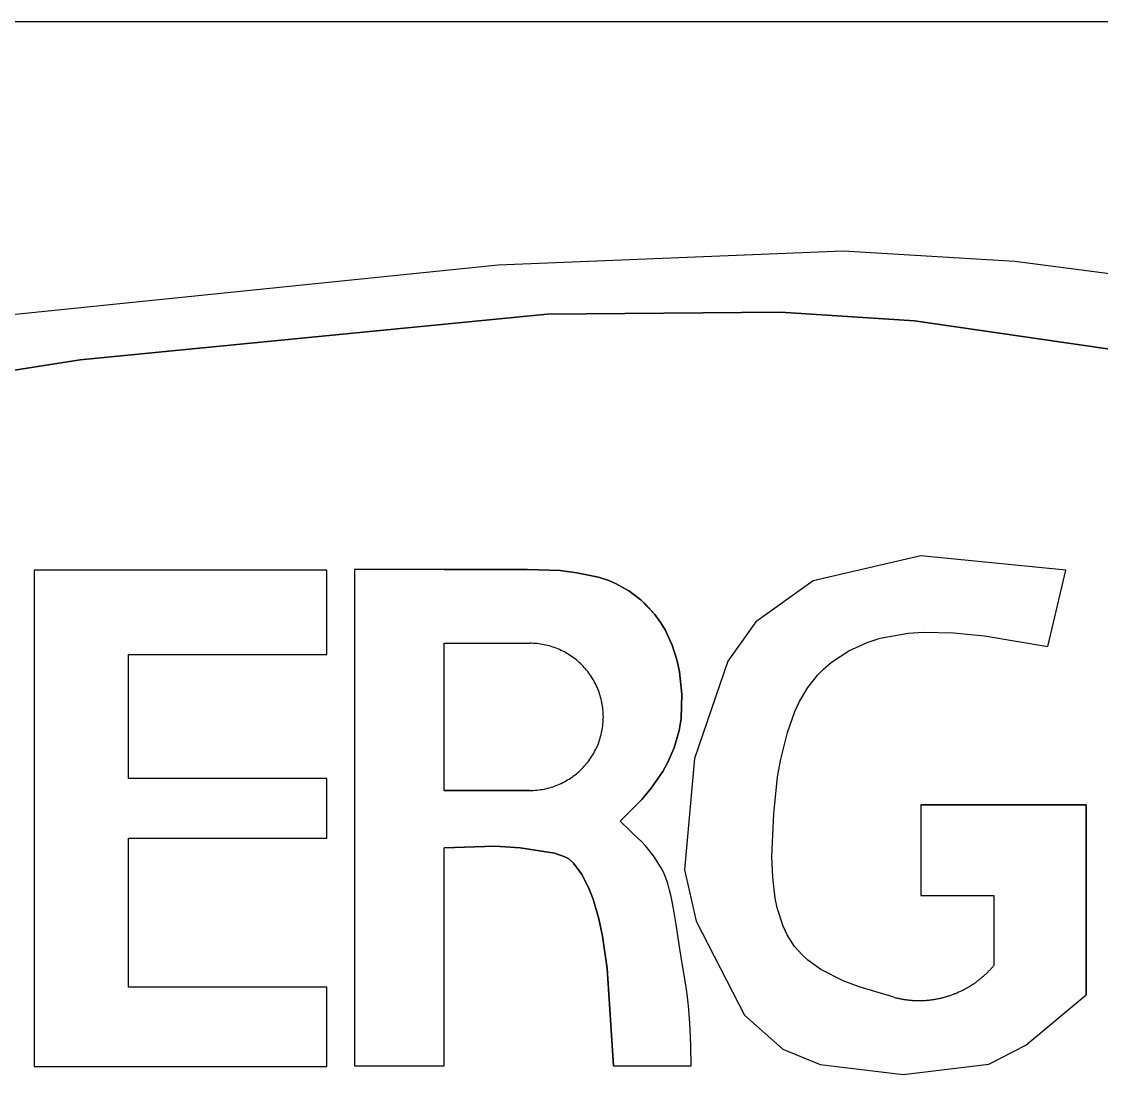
# Model space of a CAD drawing. Extents: x 0 to 22, y 0.2 to 17.
# Drawn here: x 17.231 to 18.129, y 1.035 to 1.91 of the extents above; entities that cross this region are included whole.
import ezdxf

# ---------------------------------------------------------------- set-up
doc = ezdxf.new("R2010")
doc.units = 0
doc.header["$MEASUREMENT"] = 0
doc.layers.add('BACKING', color=7, linetype='CONTINUOUS')

msp = doc.modelspace()

# ---------------------------------------------------------------- linework, layer by layer
at = {"layer": 'BACKING', "color": 7, "linetype": 'Continuous'}
for p, q in [((0.19418, 1.91035), (21.8, 1.91035)), ((17.6276, 1.70821), (17.9143, 1.71963)), ((17.6276, 1.70821), (17.9143, 1.71963)), ((17.9143, 1.71963), (18.05725, 1.71125)), ((17.9143, 1.71963), (18.05725, 1.71125)), ((17.21248, 1.66554), (17.6276, 1.70821)), ((17.21248, 1.66554), (17.6276, 1.70821)), ((18.05725, 1.71125), (18.14866, 1.69907)), ((18.05725, 1.71125), (18.14866, 1.69907)), ((17.66842, 1.66705), (17.28022, 1.62898)), ((17.28022, 1.62898), (17.66842, 1.66705)), ((17.86223, 1.66859), (17.66842, 1.66705)), ((17.66842, 1.66705), (17.86223, 1.66859)), ((17.97384, 1.66138), (17.86223, 1.66859)), ((17.86223, 1.66859), (17.97384, 1.66138)), ((18.19741, 1.62898), (17.97384, 1.66138)), ((17.97384, 1.66138), (18.19741, 1.62898)), ((17.28022, 1.62898), (16.83425, 1.55904)), ((16.83425, 1.55904), (17.28022, 1.62898)), ((17.97914, 1.46615), (17.88946, 1.44541)), ((17.97914, 1.46615), (17.88946, 1.44541)), ((18.09963, 1.45422), (17.97914, 1.46615)), ((18.09963, 1.45422), (17.97914, 1.46615)), ((17.58261, 1.45486), (17.50824, 1.45486)), ((17.50824, 1.45486), (17.50824, 1.04205)), ((17.58261, 1.45486), (17.50824, 1.45486)), ((17.50824, 1.45486), (17.50824, 1.04205)), ((17.65197, 1.45486), (17.58261, 1.45486)), ((17.58261, 1.45486), (17.65197, 1.45486)), ((17.67914, 1.4538), (17.65197, 1.45486)), ((17.65197, 1.45486), (17.67914, 1.4538)), ((17.32016, 1.45422), (17.24173, 1.45422)), ((17.24173, 1.45422), (17.24173, 1.04141)), ((17.32016, 1.45422), (17.24173, 1.45422)), ((17.24173, 1.45422), (17.24173, 1.04141)), ((17.48528, 1.45422), (17.32016, 1.45422)), ((17.48528, 1.45422), (17.32016, 1.45422)), ((17.48528, 1.38404), (17.48528, 1.45422)), ((17.48528, 1.38404), (17.48528, 1.45422)), ((17.69308, 1.45188), (17.67914, 1.4538)), ((17.67914, 1.4538), (17.69308, 1.45188)), ((17.71091, 1.44831), (17.69308, 1.45188)), ((17.69308, 1.45188), (17.71091, 1.44831)), ((17.71954, 1.44558), (17.71091, 1.44831)), ((17.71091, 1.44831), (17.71954, 1.44558)), ((17.72525, 1.44317), (17.71954, 1.44558)), ((17.71954, 1.44558), (17.72525, 1.44317)), ((17.88946, 1.44541), (17.84183, 1.41122)), ((17.88946, 1.44541), (17.84183, 1.41122)), ((18.08455, 1.39078), (18.09963, 1.45422)), ((18.08455, 1.39078), (18.09963, 1.45422)), ((17.73615, 1.43705), (17.72525, 1.44317)), ((17.72525, 1.44317), (17.73615, 1.43705)), ((17.74617, 1.42939), (17.73615, 1.43705)), ((17.73615, 1.43705), (17.74617, 1.42939)), ((17.75029, 1.42555), (17.74617, 1.42939)), ((17.74617, 1.42939), (17.7578, 1.41718)), ((17.7578, 1.41718), (17.75029, 1.42555)), ((17.76273, 1.41038), (17.7578, 1.41718)), ((17.7578, 1.41718), (17.76273, 1.41038)), ((17.76634, 1.40444), (17.76273, 1.41038)), ((17.76273, 1.41038), (17.76634, 1.40444)), ((17.84183, 1.41122), (17.81854, 1.37851)), ((17.84183, 1.41122), (17.81854, 1.37851)), ((17.77222, 1.39191), (17.76634, 1.40444)), ((17.76634, 1.40444), (17.77222, 1.39191)), ((17.9452, 1.39762), (17.96836, 1.40173)), ((17.9452, 1.39762), (17.96836, 1.40173)), ((17.96836, 1.40173), (17.98084, 1.40249)), ((17.96836, 1.40173), (17.98084, 1.40249)), ((17.98084, 1.40249), (18.00619, 1.40205)), ((17.98084, 1.40249), (18.00619, 1.40205)), ((18.00619, 1.40205), (18.03198, 1.39952)), ((18.00619, 1.40205), (18.03198, 1.39952)), ((17.58261, 1.27099), (17.58261, 1.39337)), ((17.58261, 1.39337), (17.65385, 1.39337)), ((17.58261, 1.39337), (17.65385, 1.39337)), ((17.58261, 1.27099), (17.58261, 1.39337)), ((17.77644, 1.37871), (17.77222, 1.39191)), ((17.77222, 1.39191), (17.77644, 1.37871)), ((17.91906, 1.38698), (17.93437, 1.39411)), ((17.91906, 1.38698), (17.93437, 1.39411)), ((17.93437, 1.39411), (17.9452, 1.39762)), ((17.93437, 1.39411), (17.9452, 1.39762)), ((18.03198, 1.39952), (18.08455, 1.39078)), ((18.03198, 1.39952), (18.08455, 1.39078)), ((17.32016, 1.28084), (17.32016, 1.38404)), ((17.32016, 1.38404), (17.48528, 1.38404)), ((17.32016, 1.38404), (17.48528, 1.38404)), ((17.32016, 1.28084), (17.32016, 1.38404)), ((17.90485, 1.37755), (17.91906, 1.38698)), ((17.90485, 1.37755), (17.91906, 1.38698)), ((17.77838, 1.36964), (17.77644, 1.37871)), ((17.77644, 1.37871), (17.77838, 1.36964)), ((17.81854, 1.37851), (17.79083, 1.29746)), ((17.81854, 1.37851), (17.79083, 1.29746)), ((17.89816, 1.37195), (17.90485, 1.37755)), ((17.89816, 1.37195), (17.90485, 1.37755)), ((17.78033, 1.35118), (17.77838, 1.36964)), ((17.77838, 1.36964), (17.78033, 1.35118)), ((17.88512, 1.35671), (17.89343, 1.36728)), ((17.88512, 1.35671), (17.89343, 1.36728)), ((17.89343, 1.36728), (17.89816, 1.37195)), ((17.89343, 1.36728), (17.89816, 1.37195)), ((17.87821, 1.34488), (17.88512, 1.35671)), ((17.87821, 1.34488), (17.88512, 1.35671)), ((17.77963, 1.33091), (17.78033, 1.35118)), ((17.78033, 1.35118), (17.77963, 1.33091)), ((17.87432, 1.33652), (17.87821, 1.34488)), ((17.87432, 1.33652), (17.87821, 1.34488)), ((17.77805, 1.32094), (17.77963, 1.33091)), ((17.77963, 1.33091), (17.77805, 1.32094)), ((17.86804, 1.31924), (17.87432, 1.33652)), ((17.86804, 1.31924), (17.87432, 1.33652)), ((17.77393, 1.30639), (17.77805, 1.32094)), ((17.77805, 1.32094), (17.77393, 1.30639)), ((17.86248, 1.29713), (17.86804, 1.31924)), ((17.86248, 1.29713), (17.86804, 1.31924)), ((17.76869, 1.29447), (17.77393, 1.30639)), ((17.77393, 1.30639), (17.76869, 1.29447)), ((17.76445, 1.28688), (17.76869, 1.29447)), ((17.76869, 1.29447), (17.76445, 1.28688)), ((17.79083, 1.29746), (17.78262, 1.20504)), ((17.79083, 1.29746), (17.78262, 1.20504)), ((17.85995, 1.28226), (17.86248, 1.29713)), ((17.85995, 1.28226), (17.86248, 1.29713)), ((17.75473, 1.27279), (17.76445, 1.28688)), ((17.76445, 1.28688), (17.75473, 1.27279)), ((17.48528, 1.28084), (17.32016, 1.28084)), ((17.32016, 1.28084), (17.32016, 1.28084)), ((17.48528, 1.28084), (17.32016, 1.28084)), ((17.48528, 1.2313), (17.48528, 1.28084)), ((17.48528, 1.2313), (17.48528, 1.28084)), ((17.85674, 1.25146), (17.85995, 1.28226)), ((17.85674, 1.25146), (17.85995, 1.28226)), ((17.65385, 1.27099), (17.58261, 1.27099)), ((17.58261, 1.27099), (17.65385, 1.27099)), ((17.74699, 1.26356), (17.75473, 1.27279)), ((17.75473, 1.27279), (17.74699, 1.26356)), ((17.72914, 1.24559), (17.74699, 1.26356)), ((17.74699, 1.26356), (17.72914, 1.24559)), ((18.11657, 1.25906), (17.97914, 1.25906)), ((17.97914, 1.25906), (17.97914, 1.18375)), ((17.97914, 1.25906), (17.97914, 1.18375)), ((17.97914, 1.25906), (18.11657, 1.25906)), ((18.11657, 1.10091), (18.11657, 1.25906)), ((18.11657, 1.25906), (18.11657, 1.10091)), ((17.85522, 1.21618), (17.85674, 1.25146)), ((17.85522, 1.21618), (17.85674, 1.25146)), ((17.73713, 1.23759), (17.72914, 1.24559)), ((17.73713, 1.23759), (17.72914, 1.24559)), ((17.32016, 1.10746), (17.32016, 1.2313)), ((17.32016, 1.2313), (17.48528, 1.2313)), ((17.32016, 1.10746), (17.32016, 1.2313)), ((17.32016, 1.2313), (17.48528, 1.2313)), ((17.73929, 1.23556), (17.73713, 1.23759)), ((17.73929, 1.23556), (17.73713, 1.23759)), ((17.74371, 1.23145), (17.73929, 1.23556)), ((17.74371, 1.23145), (17.73929, 1.23556)), ((17.74699, 1.22826), (17.74371, 1.23145)), ((17.74699, 1.22826), (17.74371, 1.23145)), ((17.58261, 1.22319), (17.62502, 1.22457)), ((17.62502, 1.22457), (17.58261, 1.22319)), ((17.58261, 1.04205), (17.58261, 1.22319)), ((17.58261, 1.04205), (17.58261, 1.22319)), ((17.62502, 1.22457), (17.64583, 1.22319)), ((17.64583, 1.22319), (17.62502, 1.22457)), ((17.64583, 1.22319), (17.67457, 1.21884)), ((17.67457, 1.21884), (17.64583, 1.22319)), ((17.75009, 1.22492), (17.74699, 1.22826)), ((17.75009, 1.22492), (17.74699, 1.22826)), ((17.75153, 1.22319), (17.75009, 1.22492)), ((17.75153, 1.22319), (17.75009, 1.22492)), ((17.75563, 1.21792), (17.75153, 1.22319)), ((17.75563, 1.21792), (17.75153, 1.22319)), ((17.67457, 1.21884), (17.68305, 1.21593)), ((17.68305, 1.21593), (17.67457, 1.21884)), ((17.68305, 1.21593), (17.68629, 1.21403)), ((17.68629, 1.21403), (17.68305, 1.21593)), ((17.68629, 1.21403), (17.6903, 1.21047)), ((17.6903, 1.21047), (17.68629, 1.21403)), ((17.75745, 1.21545), (17.75563, 1.21792)), ((17.75745, 1.21545), (17.75563, 1.21792)), ((17.75992, 1.21187), (17.75745, 1.21545)), ((17.75992, 1.21187), (17.75745, 1.21545)), ((17.85585, 1.19855), (17.85522, 1.21618)), ((17.85585, 1.19855), (17.85522, 1.21618)), ((17.6903, 1.21047), (17.69739, 1.20085)), ((17.69739, 1.20085), (17.6903, 1.21047)), ((17.76211, 1.20836), (17.75992, 1.21187)), ((17.76211, 1.20836), (17.75992, 1.21187)), ((17.76311, 1.2066), (17.76211, 1.20836)), ((17.76311, 1.2066), (17.76211, 1.20836)), ((17.76494, 1.20302), (17.76311, 1.2066)), ((17.76494, 1.20302), (17.76311, 1.2066)), ((17.76578, 1.20117), (17.76494, 1.20302)), ((17.76578, 1.20117), (17.76494, 1.20302)), ((17.78262, 1.20504), (17.79224, 1.16219)), ((17.78262, 1.20504), (17.79224, 1.16219)), ((17.69739, 1.20085), (17.70325, 1.18903)), ((17.70325, 1.18903), (17.69739, 1.20085)), ((17.76695, 1.19831), (17.76578, 1.20117)), ((17.76695, 1.19831), (17.76578, 1.20117)), ((17.76856, 1.1937), (17.76695, 1.19831)), ((17.76856, 1.1937), (17.76695, 1.19831)), ((17.8579, 1.18152), (17.85585, 1.19855)), ((17.8579, 1.18152), (17.85585, 1.19855)), ((17.70325, 1.18903), (17.70646, 1.1806)), ((17.70646, 1.1806), (17.70325, 1.18903)), ((17.76954, 1.19037), (17.76856, 1.1937)), ((17.76954, 1.19037), (17.76856, 1.1937)), ((17.77016, 1.18801), (17.76954, 1.19037)), ((17.77016, 1.18801), (17.76954, 1.19037)), ((17.77136, 1.18291), (17.77016, 1.18801)), ((17.77136, 1.18291), (17.77016, 1.18801)), ((17.70646, 1.1806), (17.71119, 1.16423)), ((17.71119, 1.16423), (17.70646, 1.1806)), ((17.77223, 1.1787), (17.77136, 1.18291)), ((17.77223, 1.1787), (17.77136, 1.18291)), ((17.7739, 1.16951), (17.77223, 1.1787)), ((17.7739, 1.16951), (17.77223, 1.1787)), ((17.85957, 1.17336), (17.8579, 1.18152)), ((17.85957, 1.17336), (17.8579, 1.18152)), ((17.97914, 1.18375), (18.0397, 1.18375)), ((17.97914, 1.18375), (18.0397, 1.18375)), ((18.0397, 1.18375), (18.0397, 1.12544)), ((18.0397, 1.18375), (18.0397, 1.12544)), ((17.7755, 1.1596), (17.7739, 1.16951)), ((17.7755, 1.1596), (17.7739, 1.16951)), ((17.86447, 1.15804), (17.85957, 1.17336)), ((17.86447, 1.15804), (17.85957, 1.17336)), ((17.71119, 1.16423), (17.71422, 1.14993)), ((17.71422, 1.14993), (17.71119, 1.16423)), ((17.77856, 1.13933), (17.7755, 1.1596)), ((17.77856, 1.13933), (17.7755, 1.1596)), ((17.79224, 1.16219), (17.83239, 1.08404)), ((17.79224, 1.16219), (17.83239, 1.08404)), ((17.71422, 1.14993), (17.71817, 1.12289)), ((17.71817, 1.12289), (17.71422, 1.14993)), ((17.86779, 1.15099), (17.86447, 1.15804)), ((17.86779, 1.15099), (17.86447, 1.15804)), ((17.87398, 1.14132), (17.86779, 1.15099)), ((17.87398, 1.14132), (17.86779, 1.15099)), ((17.8803, 1.13419), (17.87398, 1.14132)), ((17.8803, 1.13419), (17.87398, 1.14132)), ((17.7808, 1.12532), (17.77856, 1.13933)), ((17.7808, 1.12532), (17.77856, 1.13933)), ((17.88508, 1.12989), (17.8803, 1.13419)), ((17.88508, 1.12989), (17.8803, 1.13419)), ((17.71817, 1.12289), (17.72337, 1.04205)), ((17.72337, 1.04205), (17.71817, 1.12289)), ((17.78193, 1.1192), (17.7808, 1.12532)), ((17.78193, 1.1192), (17.7808, 1.12532)), ((17.8958, 1.12224), (17.88508, 1.12989)), ((17.8958, 1.12224), (17.88508, 1.12989)), ((17.91431, 1.11282), (17.8958, 1.12224)), ((17.91431, 1.11282), (17.8958, 1.12224)), ((17.78342, 1.11094), (17.78193, 1.1192)), ((17.78342, 1.11094), (17.78193, 1.1192)), ((17.48528, 1.10746), (17.32016, 1.10746)), ((17.48528, 1.10746), (17.32016, 1.10746)), ((17.48528, 1.04141), (17.48528, 1.10746)), ((17.48528, 1.04141), (17.48528, 1.10746)), ((17.78425, 1.10542), (17.78342, 1.11094)), ((17.78425, 1.10542), (17.78342, 1.11094)), ((17.78474, 1.10174), (17.78425, 1.10542)), ((17.78474, 1.10174), (17.78425, 1.10542)), ((17.92785, 1.10763), (17.91431, 1.11282)), ((17.92785, 1.10763), (17.91431, 1.11282)), ((17.95655, 1.09903), (17.92785, 1.10763)), ((17.95655, 1.09903), (17.92785, 1.10763)), ((17.78558, 1.09435), (17.78474, 1.10174)), ((17.78558, 1.09435), (17.78474, 1.10174)), ((18.06624, 1.05906), (18.11657, 1.10091)), ((18.06624, 1.05906), (18.11657, 1.10091)), ((17.7861, 1.08877), (17.78558, 1.09435)), ((17.7861, 1.08877), (17.78558, 1.09435)), ((17.78691, 1.07749), (17.7861, 1.08877)), ((17.78691, 1.07749), (17.7861, 1.08877)), ((17.78746, 1.06599), (17.78691, 1.07749)), ((17.78746, 1.06599), (17.78691, 1.07749)), ((17.83239, 1.08404), (17.86429, 1.05573)), ((17.83239, 1.08404), (17.86429, 1.05573)), ((17.78772, 1.05817), (17.78746, 1.06599)), ((17.78772, 1.05817), (17.78746, 1.06599)), ((17.78811, 1.04205), (17.78772, 1.05817)), ((17.78811, 1.04205), (17.78772, 1.05817)), ((17.86429, 1.05573), (17.89534, 1.04308)), ((17.86429, 1.05573), (17.89534, 1.04308)), ((18.03546, 1.0435), (18.06624, 1.05906)), ((18.03546, 1.0435), (18.06624, 1.05906)), ((17.24173, 1.04141), (17.32016, 1.04141)), ((17.24173, 1.04141), (17.32016, 1.04141)), ((17.32016, 1.04141), (17.48528, 1.04141)), ((17.32016, 1.04141), (17.48528, 1.04141)), ((17.50824, 1.04205), (17.58261, 1.04205)), ((17.50824, 1.04205), (17.58261, 1.04205)), ((17.50824, 1.04205), (17.58261, 1.04205)), ((17.72337, 1.04205), (17.78811, 1.04205)), ((17.72337, 1.04205), (17.78811, 1.04205)), ((17.89534, 1.04308), (17.96442, 1.03488)), ((17.89534, 1.04308), (17.96442, 1.03488)), ((17.96442, 1.03488), (18.03546, 1.0435)), ((17.96442, 1.03488), (18.03546, 1.0435))]:
    msp.add_line(p, q, dxfattribs=at)
for points in [[(17.65385, 1.27099, 0), (17.65535, 1.27101, 0), (17.65685, 1.27107, 0), (17.65835, 1.27116, 0), (17.65985, 1.27129, 0), (17.66135, 1.27145, 0), (17.66281, 1.27166, 0), (17.66431, 1.27189, 0), (17.66578, 1.27217, 0), (17.66724, 1.27248, 0), (17.6687, 1.27283, 0), (17.67016, 1.27321, 0), (17.67163, 1.27363, 0), (17.67305, 1.27408, 0), (17.67448, 1.27457, 0), (17.67586, 1.27509, 0), (17.67725, 1.27565, 0), (17.67864, 1.27624, 0), (17.68003, 1.27687, 0), (17.68138, 1.27753, 0), (17.68269, 1.27822, 0), (17.684, 1.27894, 0), (17.68531, 1.2797, 0), (17.68659, 1.28048, 0), (17.68783, 1.28131, 0), (17.68906, 1.28215, 0), (17.6903, 1.28303, 0), (17.6915, 1.28394, 0), (17.69266, 1.28488, 0), (17.69383, 1.28585, 0), (17.69495, 1.28684, 0), (17.69604, 1.28786, 0), (17.69713, 1.28891, 0), (17.69818, 1.28999, 0), (17.69919, 1.29109, 0), (17.70016, 1.29221, 0), (17.70114, 1.29336, 0), (17.70208, 1.29454, 0), (17.70298, 1.29573, 0), (17.70388, 1.29695, 0), (17.70474, 1.29819, 0), (17.70553, 1.29944, 0), (17.70631, 1.30072, 0), (17.7071, 1.30202, 0), (17.70781, 1.30334, 0), (17.70849, 1.30467, 0), (17.70916, 1.30602, 0), (17.7098, 1.30738, 0), (17.71036, 1.30876, 0), (17.71093, 1.31016, 0), (17.71145, 1.31157, 0), (17.71194, 1.31299, 0), (17.71239, 1.31442, 0), (17.7128, 1.31586, 0), (17.71321, 1.31731, 0), (17.71355, 1.31878, 0), (17.71385, 1.32024, 0), (17.71415, 1.32172, 0), (17.71438, 1.3232, 0), (17.71456, 1.32469, 0), (17.71475, 1.32618, 0), (17.71486, 1.32768, 0), (17.71498, 1.32918, 0), (17.71501, 1.33068, 0), (17.71505, 1.33218, 0), (17.71501, 1.33368, 0), (17.71498, 1.33518, 0), (17.71486, 1.33668, 0), (17.71475, 1.33818, 0), (17.71456, 1.33967, 0), (17.71438, 1.34116, 0), (17.71415, 1.34264, 0), (17.71385, 1.34412, 0), (17.71355, 1.34559, 0), (17.71321, 1.34705, 0), (17.7128, 1.3485, 0), (17.71239, 1.34994, 0), (17.71194, 1.35137, 0), (17.71145, 1.35279, 0), (17.71093, 1.3542, 0), (17.71036, 1.3556, 0), (17.7098, 1.35698, 0), (17.70916, 1.35834, 0), (17.70849, 1.35969, 0), (17.70781, 1.36102, 0), (17.7071, 1.36234, 0), (17.70631, 1.36364, 0), (17.70553, 1.36492, 0), (17.70474, 1.36618, 0), (17.70388, 1.36741, 0), (17.70298, 1.36863, 0), (17.70208, 1.36982, 0), (17.70114, 1.371, 0), (17.70016, 1.37215, 0), (17.69919, 1.37327, 0), (17.69818, 1.37437, 0), (17.69713, 1.37545, 0), (17.69604, 1.3765, 0), (17.69495, 1.37752, 0), (17.69383, 1.37851, 0), (17.69266, 1.37948, 0), (17.6915, 1.38042, 0), (17.6903, 1.38133, 0), (17.68906, 1.38221, 0), (17.68783, 1.38305, 0), (17.68659, 1.38388, 0), (17.68531, 1.38466, 0), (17.684, 1.38542, 0), (17.68269, 1.38614, 0), (17.68138, 1.38683, 0), (17.68003, 1.38749, 0), (17.67864, 1.38812, 0), (17.67725, 1.38871, 0), (17.67586, 1.38927, 0), (17.67448, 1.38979, 0), (17.67305, 1.39028, 0), (17.67163, 1.39073, 0), (17.67016, 1.39115, 0), (17.6687, 1.39153, 0), (17.66724, 1.39188, 0), (17.66578, 1.39219, 0), (17.66431, 1.39247, 0), (17.66281, 1.39271, 0), (17.66135, 1.39291, 0), (17.65985, 1.39307, 0), (17.65835, 1.3932, 0), (17.65685, 1.3933, 0), (17.65535, 1.39335, 0), (17.65385, 1.39337, 0)], [(17.65385, 1.27099, 0), (17.65535, 1.27101, 0), (17.65685, 1.27107, 0), (17.65835, 1.27116, 0), (17.65985, 1.27129, 0), (17.66135, 1.27145, 0), (17.66281, 1.27166, 0), (17.66431, 1.27189, 0), (17.66578, 1.27217, 0), (17.66724, 1.27248, 0), (17.6687, 1.27283, 0), (17.67016, 1.27321, 0), (17.67163, 1.27363, 0), (17.67305, 1.27408, 0), (17.67448, 1.27457, 0), (17.67586, 1.27509, 0), (17.67725, 1.27565, 0), (17.67864, 1.27624, 0), (17.68003, 1.27687, 0), (17.68138, 1.27753, 0), (17.68269, 1.27822, 0), (17.684, 1.27894, 0), (17.68531, 1.2797, 0), (17.68659, 1.28048, 0), (17.68783, 1.28131, 0), (17.68906, 1.28215, 0), (17.6903, 1.28303, 0), (17.6915, 1.28394, 0), (17.69266, 1.28488, 0), (17.69383, 1.28585, 0), (17.69495, 1.28684, 0), (17.69604, 1.28786, 0), (17.69713, 1.28891, 0), (17.69818, 1.28999, 0), (17.69919, 1.29109, 0), (17.70016, 1.29221, 0), (17.70114, 1.29336, 0), (17.70208, 1.29454, 0), (17.70298, 1.29573, 0), (17.70388, 1.29695, 0), (17.70474, 1.29819, 0), (17.70553, 1.29944, 0), (17.70631, 1.30072, 0), (17.7071, 1.30202, 0), (17.70781, 1.30334, 0), (17.70849, 1.30467, 0), (17.70916, 1.30602, 0), (17.7098, 1.30738, 0), (17.71036, 1.30876, 0), (17.71093, 1.31016, 0), (17.71145, 1.31157, 0), (17.71194, 1.31299, 0), (17.71239, 1.31442, 0), (17.7128, 1.31586, 0), (17.71321, 1.31731, 0), (17.71355, 1.31878, 0), (17.71385, 1.32024, 0), (17.71415, 1.32172, 0), (17.71438, 1.3232, 0), (17.71456, 1.32469, 0), (17.71475, 1.32618, 0), (17.71486, 1.32768, 0), (17.71498, 1.32918, 0), (17.71501, 1.33068, 0), (17.71505, 1.33218, 0), (17.71501, 1.33368, 0), (17.71498, 1.33518, 0), (17.71486, 1.33668, 0), (17.71475, 1.33818, 0), (17.71456, 1.33967, 0), (17.71438, 1.34116, 0), (17.71415, 1.34264, 0), (17.71385, 1.34412, 0), (17.71355, 1.34559, 0), (17.71321, 1.34705, 0), (17.7128, 1.3485, 0), (17.71239, 1.34994, 0), (17.71194, 1.35137, 0), (17.71145, 1.3528, 0), (17.71093, 1.3542, 0), (17.71036, 1.3556, 0), (17.7098, 1.35698, 0), (17.70916, 1.35834, 0), (17.70849, 1.35969, 0), (17.70781, 1.36102, 0), (17.7071, 1.36234, 0), (17.70631, 1.36364, 0), (17.70553, 1.36492, 0), (17.70474, 1.36618, 0), (17.70388, 1.36741, 0), (17.70298, 1.36863, 0), (17.70208, 1.36982, 0), (17.70114, 1.371, 0), (17.70016, 1.37215, 0), (17.69919, 1.37327, 0), (17.69818, 1.37437, 0), (17.69713, 1.37545, 0), (17.69604, 1.3765, 0), (17.69495, 1.37752, 0), (17.69383, 1.37851, 0), (17.69266, 1.37948, 0), (17.6915, 1.38042, 0), (17.6903, 1.38133, 0), (17.68906, 1.38221, 0), (17.68783, 1.38305, 0), (17.68659, 1.38388, 0), (17.68531, 1.38466, 0), (17.684, 1.38542, 0), (17.68269, 1.38614, 0), (17.68138, 1.38683, 0), (17.68003, 1.38749, 0), (17.67864, 1.38812, 0), (17.67725, 1.38871, 0), (17.67586, 1.38927, 0), (17.67448, 1.38979, 0), (17.67305, 1.39028, 0), (17.67163, 1.39073, 0), (17.67016, 1.39115, 0), (17.6687, 1.39153, 0), (17.66724, 1.39188, 0), (17.66578, 1.39219, 0), (17.66431, 1.39247, 0), (17.66281, 1.39271, 0), (17.66135, 1.39291, 0), (17.65985, 1.39307, 0), (17.65835, 1.3932, 0), (17.65685, 1.3933, 0), (17.65535, 1.39335, 0), (17.65385, 1.39337, 0)], [(17.95655, 1.09903, 0), (17.95723, 1.09885, 0), (17.95794, 1.09867, 0), (17.95865, 1.0985, 0), (17.95933, 1.09834, 0), (17.96004, 1.09818, 0), (17.96075, 1.09802, 0), (17.96146, 1.09788, 0), (17.96214, 1.09774, 0), (17.96285, 1.09761, 0), (17.96356, 1.09748, 0), (17.96428, 1.09736, 0), (17.96499, 1.09725, 0), (17.9657, 1.09714, 0), (17.96641, 1.09704, 0), (17.96713, 1.09694, 0), (17.96784, 1.09685, 0), (17.96855, 1.09677, 0), (17.96926, 1.0967, 0), (17.96998, 1.09663, 0), (17.97073, 1.09657, 0), (17.97144, 1.09651, 0), (17.97215, 1.09646, 0), (17.97286, 1.09641, 0), (17.97358, 1.09637, 0), (17.97429, 1.09634, 0), (17.97504, 1.09632, 0), (17.97575, 1.0963, 0), (17.97646, 1.09629, 0), (17.97718, 1.09628, 0), (17.97789, 1.09628, 0), (17.9786, 1.09629, 0), (17.97935, 1.0963, 0), (17.98006, 1.09633, 0), (17.98078, 1.09635, 0), (17.98149, 1.09638, 0), (17.9822, 1.09642, 0), (17.98295, 1.09647, 0), (17.98366, 1.09652, 0), (17.98438, 1.09658, 0), (17.98509, 1.09664, 0), (17.9858, 1.09671, 0), (17.98651, 1.09679, 0), (17.98723, 1.09687, 0), (17.98794, 1.09696, 0), (17.98865, 1.09706, 0), (17.98936, 1.09717, 0), (17.99008, 1.09727, 0), (17.99079, 1.09739, 0), (17.9915, 1.09751, 0), (17.99221, 1.09764, 0), (17.99293, 1.09777, 0), (17.99364, 1.09791, 0), (17.99431, 1.09806, 0), (17.99503, 1.09821, 0), (17.99574, 1.09837, 0), (17.99645, 1.09854, 0), (17.99713, 1.09871, 0), (17.99784, 1.09889, 0), (17.99851, 1.09907, 0), (17.99923, 1.09926, 0), (17.9999, 1.09946, 0), (18.00061, 1.09966, 0), (18.00129, 1.09987, 0), (18.00196, 1.10008, 0), (18.00268, 1.1003, 0), (18.00335, 1.10053, 0), (18.00403, 1.10077, 0), (18.0047, 1.10101, 0), (18.00538, 1.10125, 0), (18.00605, 1.1015, 0), (18.00673, 1.10176, 0), (18.0074, 1.10202, 0), (18.00808, 1.10229, 0), (18.00875, 1.10257, 0), (18.00939, 1.10285, 0), (18.01006, 1.10313, 0), (18.0107, 1.10342, 0), (18.01138, 1.10372, 0), (18.01201, 1.10403, 0), (18.01269, 1.10434, 0), (18.01333, 1.10465, 0), (18.01396, 1.10497, 0), (18.0146, 1.1053, 0), (18.01524, 1.10563, 0), (18.01588, 1.10597, 0), (18.01651, 1.10632, 0), (18.01715, 1.10667, 0), (18.01775, 1.10702, 0), (18.01839, 1.10738, 0), (18.01899, 1.10775, 0), (18.01963, 1.10812, 0), (18.02023, 1.1085, 0), (18.02086, 1.10888, 0), (18.02146, 1.10927, 0), (18.02206, 1.10966, 0), (18.02266, 1.11006, 0), (18.02326, 1.11047, 0), (18.02383, 1.11088, 0), (18.02443, 1.11129, 0), (18.02503, 1.11171, 0), (18.02559, 1.11214, 0), (18.02619, 1.11257, 0), (18.02675, 1.113, 0), (18.02731, 1.11344, 0), (18.02788, 1.11389, 0), (18.02844, 1.11434, 0), (18.029, 1.11479, 0), (18.02956, 1.11526, 0), (18.03009, 1.11572, 0), (18.03065, 1.11619, 0), (18.03118, 1.11667, 0), (18.03174, 1.11715, 0), (18.03226, 1.11763, 0), (18.03279, 1.11812, 0), (18.03331, 1.11861, 0), (18.03384, 1.11911, 0), (18.03433, 1.11961, 0), (18.03485, 1.12012, 0), (18.03534, 1.12063, 0), (18.03586, 1.12115, 0), (18.03635, 1.12167, 0), (18.03684, 1.1222, 0), (18.03733, 1.12273, 0), (18.03781, 1.12326, 0), (18.0383, 1.1238, 0), (18.03875, 1.12434, 0), (18.03924, 1.12489, 0), (18.03969, 1.12544, 0)], [(17.95655, 1.09903, 0), (17.95723, 1.09885, 0), (17.95794, 1.09867, 0), (17.95865, 1.0985, 0), (17.95933, 1.09834, 0), (17.96004, 1.09818, 0), (17.96075, 1.09802, 0), (17.96146, 1.09788, 0), (17.96214, 1.09774, 0), (17.96285, 1.09761, 0), (17.96356, 1.09748, 0), (17.96428, 1.09736, 0), (17.96499, 1.09725, 0), (17.9657, 1.09714, 0), (17.96641, 1.09704, 0), (17.96713, 1.09694, 0), (17.96784, 1.09685, 0), (17.96855, 1.09677, 0), (17.96926, 1.0967, 0), (17.96998, 1.09663, 0), (17.97073, 1.09657, 0), (17.97144, 1.09651, 0), (17.97215, 1.09646, 0), (17.97286, 1.09641, 0), (17.97358, 1.09637, 0), (17.97429, 1.09634, 0), (17.97504, 1.09632, 0), (17.97575, 1.0963, 0), (17.97646, 1.09629, 0), (17.97718, 1.09628, 0), (17.97789, 1.09628, 0), (17.9786, 1.09629, 0), (17.97935, 1.0963, 0), (17.98006, 1.09633, 0), (17.98078, 1.09635, 0), (17.98149, 1.09638, 0), (17.9822, 1.09642, 0), (17.98295, 1.09647, 0), (17.98366, 1.09652, 0), (17.98438, 1.09658, 0), (17.98509, 1.09664, 0), (17.9858, 1.09672, 0), (17.98651, 1.09679, 0), (17.98723, 1.09687, 0), (17.98794, 1.09696, 0), (17.98865, 1.09706, 0), (17.98936, 1.09717, 0), (17.99008, 1.09727, 0), (17.99079, 1.09739, 0), (17.9915, 1.09751, 0), (17.99221, 1.09764, 0), (17.99293, 1.09777, 0), (17.99364, 1.09791, 0), (17.99431, 1.09806, 0), (17.99503, 1.09821, 0), (17.99574, 1.09837, 0), (17.99645, 1.09854, 0), (17.99713, 1.09871, 0), (17.99784, 1.09889, 0), (17.99851, 1.09907, 0), (17.99923, 1.09926, 0), (17.9999, 1.09946, 0), (18.00061, 1.09966, 0), (18.00129, 1.09987, 0), (18.00196, 1.10008, 0), (18.00268, 1.1003, 0), (18.00335, 1.10053, 0), (18.00403, 1.10077, 0), (18.0047, 1.10101, 0), (18.00538, 1.10125, 0), (18.00605, 1.1015, 0), (18.00673, 1.10176, 0), (18.0074, 1.10202, 0), (18.00808, 1.10229, 0), (18.00875, 1.10257, 0), (18.00939, 1.10285, 0), (18.01006, 1.10313, 0), (18.0107, 1.10342, 0), (18.01138, 1.10372, 0), (18.01201, 1.10403, 0), (18.01269, 1.10434, 0), (18.01333, 1.10465, 0), (18.01396, 1.10497, 0), (18.0146, 1.1053, 0), (18.01524, 1.10564, 0), (18.01588, 1.10597, 0), (18.01651, 1.10632, 0), (18.01715, 1.10667, 0), (18.01775, 1.10702, 0), (18.01839, 1.10738, 0), (18.01899, 1.10775, 0), (18.01963, 1.10812, 0), (18.02023, 1.1085, 0), (18.02086, 1.10888, 0), (18.02146, 1.10927, 0), (18.02206, 1.10966, 0), (18.02266, 1.11006, 0), (18.02326, 1.11047, 0), (18.02383, 1.11088, 0), (18.02443, 1.11129, 0), (18.02503, 1.11171, 0), (18.02559, 1.11214, 0), (18.02619, 1.11257, 0), (18.02675, 1.113, 0), (18.02731, 1.11344, 0), (18.02788, 1.11389, 0), (18.02844, 1.11434, 0), (18.029, 1.11479, 0), (18.02956, 1.11526, 0), (18.03009, 1.11572, 0), (18.03065, 1.11619, 0), (18.03118, 1.11667, 0), (18.03174, 1.11715, 0), (18.03226, 1.11763, 0), (18.03279, 1.11812, 0), (18.03331, 1.11861, 0), (18.03384, 1.11911, 0), (18.03433, 1.11961, 0), (18.03485, 1.12012, 0), (18.03534, 1.12063, 0), (18.03586, 1.12115, 0), (18.03635, 1.12167, 0), (18.03684, 1.1222, 0), (18.03733, 1.12273, 0), (18.03781, 1.12326, 0), (18.0383, 1.1238, 0), (18.03875, 1.12434, 0), (18.03924, 1.12489, 0), (18.03969, 1.12544, 0)]]:
    msp.add_polyline3d(points, dxfattribs=at)

doc.saveas('drawing.dxf')
